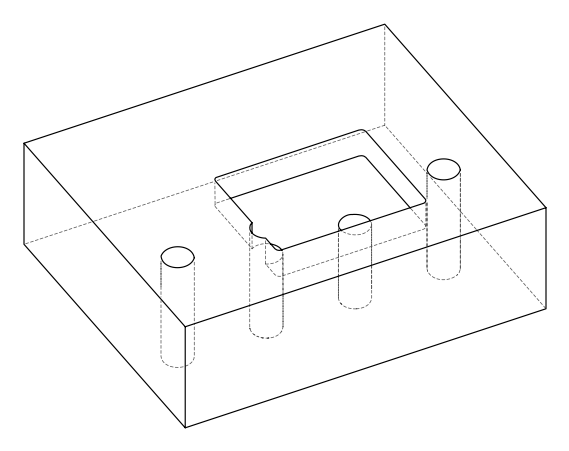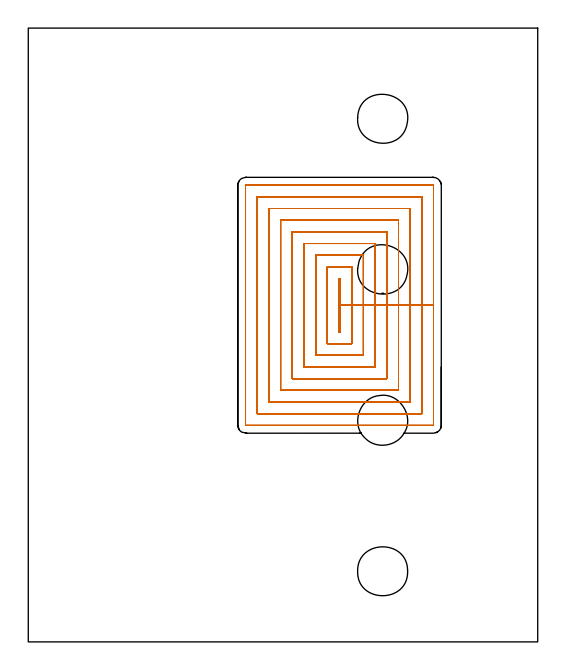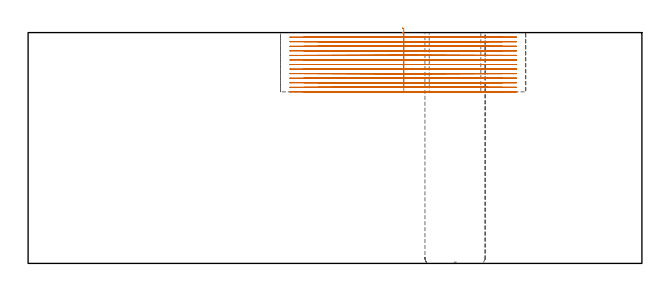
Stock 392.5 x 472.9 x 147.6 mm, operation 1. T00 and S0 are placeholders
(PLAN: 5 operations, 1 tool changes, 144.8 min)
(1 MILL_RECTANGULAR_POCKET | POCKET_RECTANGULAR_STRAIGHT | NXT0201_011 | Follow Part, ap 3, ae 75% | 90.18 min | 1170153 mm3)
(2 MILL_THROUGH_HOLE_FROM_SOLID_MATERIAL | STEP1HOLE | NXT0201_007 | Circular | 14.62 min | 171209 mm3)
(3 MILL_THROUGH_HOLE_FROM_SOLID_MATERIAL_1 | STEP1HOLE_1 | NXT0201_007 | Circular | 14.62 min | 135381 mm3)
(4 MILL_THROUGH_HOLE_FROM_SOLID_MATERIAL_2 | STEP1HOLE_2 | NXT0201_007 | Circular | 10.75 min | 127224 mm3)
(5 MILL_THROUGH_HOLE_FROM_SOLID_MATERIAL_3 | STEP1HOLE_3 | NXT0201_007 | Circular | 14.62 min | 171168 mm3)
(TOOL NXT0201_011 | ENDMILL 12mm [2P460-1200-NA 1630] | D12 FL38 Z6)
(TOOL NXT0201_007 | ENDMILL 25mm [R216.25-25050GCK54P 1620] | D25 R3 FL54 Z5)
(OP 1 MILL_RECTANGULAR_POCKET)
G17 G21 G94 G90
T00 M6
G54
G17 G0 G90 X239.4 Y239.526 S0 M3
G43 Z157.6 H1
Z150.6
G94 G1 Y238.8 Z150.405 F250.
X240.2 Z150.191
Y259.35 Z144.685
Y279.9 F500.
X239.4
Y238.8
X240.2
Y259.35
X249.2
Y288.9
X230.4
Y229.8
X249.2
Y259.35
X258.2
Y297.9
X221.4
Y220.8
X258.2
Y259.35
X267.2
Y306.9
X212.4
Y211.8
X256.492
X267.2
Y259.35
X276.2
Y315.9
X203.4
Y202.8
X256.492
X276.2
Y259.35
X285.2
Y324.9
X194.4
Y193.8
X256.492
X285.2
Y259.35
X294.2
Y333.9
X185.4
Y184.8
X256.492
X294.2
Y259.35
X303.2
Y342.9
X176.4
Y175.8
X256.492
X303.2
Y259.35
X312.2
Y351.7
G3 X312. Y351.9 R0.2
G1 X167.6
G3 X167.4 Y351.7 R0.2
G1 Y167.
G3 X167.6 Y166.8 R0.2
G1 X312.
G3 X312.2 Y167. R0.2
G1 Y259.35
Y260.35
G0 X239.4 Y239.526 Z147.685
G1 Y238.8 Z147.49 F250.
X240.2 Z147.275
Y259.35 Z141.769
Y279.9 F500.
X239.4
Y238.8
X240.2
Y259.35
X249.2
Y288.9
X230.4
Y229.8
X249.2
Y259.35
X258.2
Y297.9
X221.4
Y220.8
X258.2
Y259.35
X267.2
Y306.9
X212.4
Y211.8
X256.492
X267.2
Y259.35
X276.2
Y315.9
X203.4
Y202.8
X256.492
X276.2
Y259.35
X285.2
Y324.9
X194.4
Y193.8
X256.492
X285.2
Y259.35
X294.2
Y333.9
X185.4
Y184.8
X256.492
X294.2
Y259.35
X303.2
Y342.9
X176.4
Y175.8
X256.492
X303.2
Y259.35
X312.2
Y351.7
G3 X312. Y351.9 R0.2
G1 X167.6
G3 X167.4 Y351.7 R0.2
G1 Y167.
G3 X167.6 Y166.8 R0.2
G1 X312.
G3 X312.2 Y167. R0.2
G1 Y259.35
Y260.35
G0 X239.4 Y239.526 Z144.769
G1 Y238.8 Z144.574 F250.
X240.2 Z144.36
Y259.35 Z138.854
Y279.9 F500.
X239.4
Y238.8
X240.2
Y259.35
X249.2
Y288.9
X230.4
Y229.8
X249.2
Y259.35
X258.2
Y297.9
X221.4
Y220.8
X258.2
Y259.35
X267.2
Y306.9
X212.4
Y211.8
X256.492
X267.2
Y259.35
X276.2
Y315.9
X203.4
Y202.8
X256.492
X276.2
Y259.35
X285.2
Y324.9
X194.4
Y193.8
X256.492
X285.2
Y259.35
X294.2
Y333.9
X185.4
Y184.8
X256.492
X294.2
Y259.35
X303.2
Y342.9
X176.4
Y175.8
X256.492
X303.2
Y259.35
X312.2
Y351.7
G3 X312. Y351.9 R0.2
G1 X167.6
G3 X167.4 Y351.7 R0.2
G1 Y167.
G3 X167.6 Y166.8 R0.2
G1 X312.
G3 X312.2 Y167. R0.2
G1 Y259.35
Y260.35
G0 X239.4 Y239.526 Z141.854
G1 Y238.8 Z141.659 F250.
X240.2 Z141.445
Y259.35 Z135.938
Y279.9 F500.
X239.4
Y238.8
X240.2
Y259.35
X249.2
Y288.9
X230.4
Y229.8
X249.2
Y259.35
X258.2
Y297.9
X221.4
Y220.8
X258.2
Y259.35
X267.2
Y306.9
X212.4
Y211.8
X256.492
X267.2
Y259.35
X276.2
Y315.9
X203.4
Y202.8
X256.492
X276.2
Y259.35
X285.2
Y324.9
X194.4
Y193.8
X256.492
X285.2
Y259.35
X294.2
Y333.9
X185.4
Y184.8
X256.492
X294.2
Y259.35
X303.2
Y342.9
X176.4
Y175.8
X256.492
X303.2
Y259.35
X312.2
Y351.7
G3 X312. Y351.9 R0.2
G1 X167.6
G3 X167.4 Y351.7 R0.2
G1 Y167.
G3 X167.6 Y166.8 R0.2
G1 X312.
G3 X312.2 Y167. R0.2
G1 Y259.35
Y260.35
G0 X239.4 Y239.526 Z138.938
G1 Y238.8 Z138.744 F250.
X240.2 Z138.529
Y259.35 Z133.023
Y279.9 F500.
X239.4
Y238.8
X240.2
Y259.35
X249.2
Y288.9
X230.4
Y229.8
X249.2
Y259.35
X258.2
Y297.9
X221.4
Y220.8
X258.2
Y259.35
X267.2
Y306.9
X212.4
Y211.8
X256.492
X267.2
Y259.35
X276.2
Y315.9
X203.4
Y202.8
X256.492
X276.2
Y259.35
X285.2
Y324.9
X194.4
Y193.8
X256.492
X285.2
Y259.35
X294.2
Y333.9
X185.4
Y184.8
X256.492
X294.2
Y259.35
X303.2
Y342.9
X176.4
Y175.8
X256.492
X303.2
Y259.35
X312.2
Y351.7
G3 X312. Y351.9 R0.2
G1 X167.6
G3 X167.4 Y351.7 R0.2
G1 Y167.
G3 X167.6 Y166.8 R0.2
G1 X312.
G3 X312.2 Y167. R0.2
G1 Y259.35
Y260.35
G0 X239.4 Y239.526 Z136.023
G1 Y238.8 Z135.828 F250.
X240.2 Z135.614
Y259.35 Z130.108
Y279.9 F500.
X239.4
Y238.8
X240.2
Y259.35
X249.2
Y288.9
X230.4
Y229.8
X249.2
Y259.35
X258.2
Y297.9
X221.4
Y220.8
X258.2
Y259.35
X267.2
Y306.9
X212.4
Y211.8
X256.492
X267.2
Y259.35
X276.2
Y315.9
X203.4
Y202.8
X256.492
X276.2
Y259.35
X285.2
Y324.9
X194.4
Y193.8
X256.492
X285.2
Y259.35
X294.2
Y333.9
X185.4
Y184.8
X256.492
X294.2
Y259.35
X303.2
Y342.9
X176.4
Y175.8
X256.492
X303.2
Y259.35
X312.2
Y351.7
G3 X312. Y351.9 R0.2
G1 X167.6
G3 X167.4 Y351.7 R0.2
G1 Y167.
G3 X167.6 Y166.8 R0.2
G1 X312.
G3 X312.2 Y167. R0.2
G1 Y259.35
Y260.35
G0 X239.4 Y239.526 Z133.108
G1 Y238.8 Z132.913 F250.
X240.2 Z132.699
Y259.35 Z127.192
Y279.9 F500.
X239.4
Y238.8
X240.2
Y259.35
X249.2
Y288.9
X230.4
Y229.8
X249.2
Y259.35
X258.2
Y297.9
X221.4
Y220.8
X258.2
Y259.35
X267.2
Y306.9
X212.4
Y211.8
X256.492
X267.2
Y259.35
X276.2
Y315.9
X203.4
Y202.8
X256.492
X276.2
Y259.35
X285.2
Y324.9
X194.4
Y193.8
X256.492
X285.2
Y259.35
X294.2
Y333.9
X185.4
Y184.8
X256.492
X294.2
Y259.35
X303.2
Y342.9
X176.4
Y175.8
X256.492
X303.2
Y259.35
X312.2
Y351.7
G3 X312. Y351.9 R0.2
G1 X167.6
G3 X167.4 Y351.7 R0.2
G1 Y167.
G3 X167.6 Y166.8 R0.2
G1 X312.
G3 X312.2 Y167. R0.2
G1 Y259.35
Y260.35
G0 X239.4 Y239.526 Z130.192
G1 Y238.8 Z129.998 F250.
X240.2 Z129.783
Y259.35 Z124.277
Y279.9 F500.
X239.4
Y238.8
X240.2
Y259.35
X249.2
Y288.9
X230.4
Y229.8
X249.2
Y259.35
X258.2
Y297.9
X221.4
Y220.8
X258.2
Y259.35
X267.2
Y306.9
X212.4
Y211.8
X256.492
X267.2
Y259.35
X276.2
Y315.9
X203.4
Y202.8
X256.492
X276.2
Y259.35
X285.2
Y324.9
X194.4
Y193.8
X256.492
X285.2
Y259.35
X294.2
Y333.9
X185.4
Y184.8
X256.492
X294.2
Y259.35
X303.2
Y342.9
X176.4
Y175.8
X256.492
X303.2
Y259.35
X312.2
Y351.7
G3 X312. Y351.9 R0.2
G1 X167.6
G3 X167.4 Y351.7 R0.2
G1 Y167.
G3 X167.6 Y166.8 R0.2
G1 X312.
G3 X312.2 Y167. R0.2
G1 Y259.35
Y260.35
G0 X239.4 Y239.526 Z127.277
G1 Y238.8 Z127.082 F250.
X240.2 Z126.868
Y259.35 Z121.362
Y279.9 F500.
X239.4
Y238.8
X240.2
Y259.35
X249.2
Y288.9
X230.4
Y229.8
X249.2
Y259.35
X258.2
Y297.9
X221.4
Y220.8
X258.2
Y259.35
X267.2
Y306.9
X212.4
Y211.8
X256.492
X267.2
Y259.35
X276.2
Y315.9
X203.4
Y202.8
X256.492
X276.2
Y259.35
X285.2
Y324.9
X194.4
Y193.8
X256.492
X285.2
Y259.35
X294.2
Y333.9
X185.4
Y184.8
X256.492
X294.2
Y259.35
X303.2
Y342.9
X176.4
Y175.8
X256.492
X303.2
Y259.35
X312.2
Y351.7
G3 X312. Y351.9 R0.2
G1 X167.6
G3 X167.4 Y351.7 R0.2
G1 Y167.
G3 X167.6 Y166.8 R0.2
G1 X312.
G3 X312.2 Y167. R0.2
G1 Y259.35
Y260.35
G0 X239.4 Y239.526 Z124.362
G1 Y238.8 Z124.167 F250.
X240.2 Z123.952
Y259.35 Z118.446
Y279.9 F500.
X239.4
Y238.8
X240.2
Y259.35
X249.2
Y288.9
X230.4
Y229.8
X249.2
Y259.35
X258.2
Y297.9
X221.4
Y220.8
X258.2
Y259.35
X267.2
Y306.9
X212.4
Y211.8
X256.492
X267.2
Y259.35
X276.2
Y315.9
X203.4
Y202.8
X256.492
X276.2
Y259.35
X285.2
Y324.9
X194.4
Y193.8
X256.492
X285.2
Y259.35
X294.2
Y333.9
X185.4
Y184.8
X256.492
X294.2
Y259.35
X303.2
Y342.9
X176.4
Y175.8
X256.492
X303.2
Y259.35
X312.2
Y351.7
G3 X312. Y351.9 R0.2
G1 X167.6
G3 X167.4 Y351.7 R0.2
G1 Y167.
G3 X167.6 Y166.8 R0.2
G1 X312.
G3 X312.2 Y167. R0.2
G1 Y259.35
Y260.35
G0 X239.4 Y239.526 Z121.446
G1 Y238.8 Z121.251 F250.
X240.2 Z121.037
Y259.35 Z115.531
Y279.9 F500.
X239.4
Y238.8
X240.2
Y259.35
X249.2
Y288.9
X230.4
Y229.8
X249.2
Y259.35
X258.2
Y297.9
X221.4
Y220.8
X258.2
Y259.35
X267.2
Y306.9
X212.4
Y211.8
X256.492
X267.2
Y259.35
X276.2
Y315.9
X203.4
Y202.8
X256.492
X276.2
Y259.35
X285.2
Y324.9
X194.4
Y193.8
X256.492
X285.2
Y259.35
X294.2
Y333.9
X185.4
Y184.8
X256.492
X294.2
Y259.35
X303.2
Y342.9
X176.4
Y175.8
X256.492
X303.2
Y259.35
X312.2
Y351.7
G3 X312. Y351.9 R0.2
G1 X167.6
G3 X167.4 Y351.7 R0.2
G1 Y167.
G3 X167.6 Y166.8 R0.2
G1 X312.
G3 X312.2 Y167. R0.2
G1 Y259.35
Y260.35
G0 X239.4 Y239.526 Z118.531
G1 Y238.8 Z118.336 F250.
X240.2 Z118.122
Y259.35 Z112.615
Y279.9 F500.
X239.4
Y238.8
X240.2
Y259.35
X249.2
Y288.9
X230.4
Y229.8
X249.2
Y259.35
X258.2
Y297.9
X221.4
Y220.8
X258.2
Y259.35
X267.2
Y306.9
X212.4
Y211.8
X256.492
X267.2
Y259.35
X276.2
Y315.9
X203.4
Y202.8
X256.492
X276.2
Y259.35
X285.2
Y324.9
X194.4
Y193.8
X256.492
X285.2
Y259.35
X294.2
Y333.9
X185.4
Y184.8
X256.492
X294.2
Y259.35
X303.2
Y342.9
X176.4
Y175.8
X256.492
X303.2
Y259.35
X312.2
Y351.7
G3 X312. Y351.9 R0.2
G1 X167.6
G3 X167.4 Y351.7 R0.2
G1 Y167.
G3 X167.6 Y166.8 R0.2
G1 X312.
G3 X312.2 Y167. R0.2
G1 Y259.35
Y260.35
G0 X239.4 Y239.526 Z115.615
G1 Y238.8 Z115.421 F250.
X240.2 Z115.206
Y259.35 Z109.7
Y279.9 F500.
X239.4
Y238.8
X240.2
Y259.35
X249.2
Y288.9
X230.4
Y229.8
X249.2
Y259.35
X258.2
Y297.9
X221.4
Y220.8
X258.2
Y259.35
X267.2
Y306.9
X212.4
Y211.8
X256.492
X267.2
Y259.35
X276.2
Y315.9
X203.4
Y202.8
X256.492
X276.2
Y259.35
X285.2
Y324.9
X194.4
Y193.8
X256.492
X285.2
Y259.35
X294.2
Y333.9
X185.4
Y184.8
X256.492
X294.2
Y259.35
X303.2
Y342.9
X176.4
Y175.8
X256.492
X303.2
Y259.35
X312.2
Y351.7
G3 X312. Y351.9 R0.2
G1 X167.6
G3 X167.4 Y351.7 R0.2
G1 Y167.
G3 X167.6 Y166.8 R0.2
G1 X312.
G3 X312.2 Y167. R0.2
G1 Y259.35
Y260.35
G0 Z157.6
M5
M2
